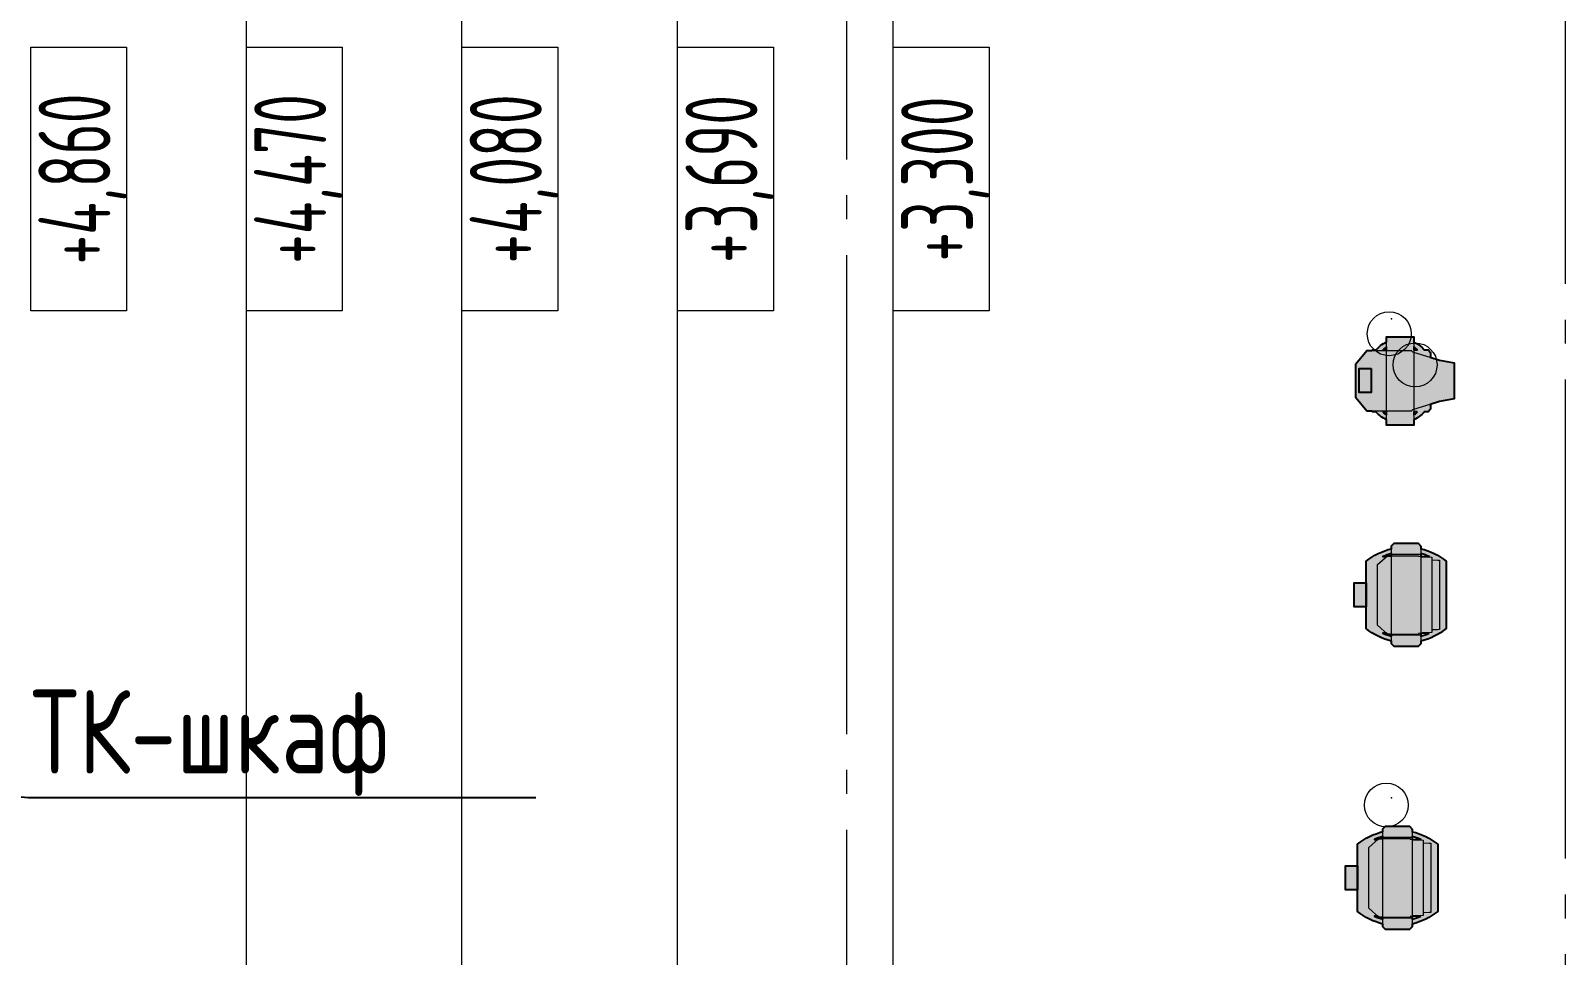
# Model space of a CAD drawing. Header units: millimetres. Extents: x -85420 to 1195317, y -69347 to 470418.
# Drawn here: x 444542 to 450946, y 65155 to 69017 of the extents above; entities that cross this region are included whole.
import ezdxf
from ezdxf import colors
from ezdxf.entities.mleader import LeaderData, LeaderLine
from ezdxf.enums import TextEntityAlignment as Align
from ezdxf.math import Vec2, Vec3

# ---------------------------------------------------------------- set-up
doc = ezdxf.new("R2010")
doc.units = ezdxf.units.MM
for name, pattern in [('GOST2.303 6', [12, 8, -1.5, 1, -1.5]), ('ГОСТ 2.303 5', [24, 20, -1.5, 1, -1.5]), ('осевая', [50.800000000000004, 31.75, -6.35, 6.35, -6.35])]:
    doc.linetypes.add(name, pattern=pattern)
for name, color, linetype, lineweight in [('+АР_Осевые линии', 252, 'GOST2.303 6', 9), ('ACME NEOZONE RING', 7, 'Continuous', 5), ('Lighting-Moving Light', 7, 'Continuous', 5), ('None', 7, 'Continuous', 5), ('Rigging-Truss-Insert Points', 7, 'Continuous', 5), ('TRUSS LIGHT', 7, 'Continuous', 5), ('ОБОРУДОВАНИЕ', 253, 'Continuous', 5)]:
    doc.layers.add(name, color=color, linetype=linetype, lineweight=lineweight)
doc.layers.add('Lighting-Input-2D', color=1, linetype='Continuous', lineweight=25, true_color=0xff0000)
doc.layers.add('ОСИ', color=7, linetype='осевая', lineweight=13, true_color=0x999999)
doc.styles.get("Standard").update_dxf_attribs({"font": 'GOST.TTF'})
doc.styles.add('М2', font='CS_Gost2304.shx')

# ---------------------------------------------------------------- blocks, each defined once
blk = doc.blocks.new('A$C314F1C93')
at = {"layer": '+АР_Осевые линии', "linetype": 'ГОСТ 2.303 5', "lineweight": 0, "ltscale": 100}
for p, q in [((17540.00000000047, 64752.65710872156), (17540.00000000047, -9752.23746942038)), ((20540.00000000047, 64233.04186645093), (20540.00000000047, -9232.622227149745))]:
    blk.add_line(p, q, dxfattribs=at)
blk = doc.blocks.new('Truss Straight Prolyte H40V-200 387x387x2000_3d')
at = {"layer": 'Rigging-Truss-Insert Points'}
for p in [(0, 0), (2000, 0)]:
    blk.add_point(p, dxfattribs=at)
blk = doc.blocks.new('Truss-46')
at = {"layer": 'TRUSS LIGHT', "color": 7, "transparency": 33554687}
blk.add_blockref('Truss Straight Prolyte H40V-200 387x387x2000_3d', (0, 0), dxfattribs=at)
at = {"layer": 'TRUSS LIGHT', "color": 0, "flags": 1}
for tag in ['Trim', 'Total_Hung_Weight', 'TE', 'TE-A', 'Width', 'Weight_Imperial', 'Weight_Metric', 'Truss_Color', 'WH', 'WH-A', 'Manufacturer', 'Position_Name', 'Location', 'Length', 'Note', 'Model_Name', 'Length', 'Height', 'User_Field_1', 'User_Field_2', 'User_Field_3', 'User_Field_4', 'User_Field_5', 'User_Field_6']:
    blk.add_attdef(tag, (-11004, -194.5), '', height=0.18, dxfattribs=at)
blk = doc.blocks.new('Group-202')
at = {"layer": 'Lighting-Input-2D', "linetype": 'Continuous', "lineweight": 0, "true_color": 0x00ffff}
blk.add_hatch(color=4, dxfattribs=at).paths.add_polyline_path([(-51.98946549269584, -122.0096663216868), (48.01053450730424, -122.0096663216868), (48.01053450730424, -172.0096663216868), (-51.98946549269584, -172.0096663216868)])
at = {"layer": 'Lighting-Moving Light', "linetype": 'Continuous', "lineweight": 0, "true_color": 0x00ffff, "transparency": 33554687}
h = blk.add_hatch(color=4, dxfattribs=at)
edge = h.paths.add_edge_path()
edge.add_line((126.5000000000055, -139.0882481757316), (71.12496539154135, -185.5534192920605))
edge.add_line((71.12496539154135, -185.5534192920605), (-71.12496539199601, -185.5534192919805))
edge.add_line((-71.12496539199601, -185.5534192919805), (-126.5000000004079, -139.0882481755895))
edge.add_line((-126.5000000004079, -139.0882481755895), (-126.5000000003853, -118.9209036223903))
edge.add_line((-126.5000000003853, -118.9209036223903), (-129.6140858583749, -116.0494786165894))
edge.add_line((-129.6140858583749, -116.0494786165894), (-129.6140858583749, -100.4141134206287))
edge.add_arc((-124.5955610855437, -90.2643556124866), 11.32268406604473, 231.4618788752651, 243.6900106286071, ccw=False)
edge.add_arc((-51.78453583374124, -10.74937232286101), 119.1134585078291, 216.8539690845616, 227.8944097031379, ccw=False)
edge.add_arc((-39.9999999863459, 0.001656482625740807), 135.000000013716, 204.9608233377731, 217.5052518094035, ccw=False)
edge.add_line((-162.3905336212333, -56.96813621728525), (-184.5000075903025, -56.96813621728525))
edge.add_line((-184.5000075903025, -56.96813621728525), (-184.5000075903025, 57.06129763317136))
edge.add_line((-184.5000075903025, 57.06129763317136), (-162.3486712315781, 57.06129763317136))
edge.add_arc((-39.99999998635111, 0.001656482626074762), 135.0000000137098, 132.7568730616302, 154.9971079075414, ccw=False)
edge.add_arc((-128.6293924005112, 95.98291888199135), 4.357944417834946, 103.05896267773932, 133.8779765755158, ccw=False)
edge.add_line((-129.6140858583749, 100.2281583738197), (-129.6140858583749, 116.0527915939283))
edge.add_line((-129.6140858583749, 116.0527915939283), (-118.1286841407497, 126.6432091988382))
edge.add_arc((2.418829581074533e-10, 1670.025635076939), 1547.896539994277, 265.6231815458671, 266.3539592363694)
edge.add_line((-98.43457424828527, 125.2621149487723), (-86.73604283560671, 164.0465807080388))
edge.add_line((-86.73604283560671, 164.0465807080388), (-86.50000000006536, 164.0465807080633))
edge.add_line((-86.50000000006536, 164.0465807080633), (-75.08746085627993, 224.7508063685455))
edge.add_arc((-74.11456584116392, 224.5539970792888), 0.9926019377249352, 89.65199725202132, 168.5638290336367, ccw=False)
edge.add_line((-74.10853701877852, 225.5465807080456), (74.1085370187858, 225.5465807079624))
edge.add_arc((74.11456584117002, 224.5539970792056), 0.9926019377249448, 11.436170966296118, 90.3480027479115, ccw=False)
edge.add_line((75.08746085628627, 224.7508063684611), (86.50000000000352, 164.0465807079661))
edge.add_line((86.50000000000352, 164.0465807079661), (86.73604283554488, 164.0465807079414))
edge.add_line((86.73604283554488, 164.0465807079414), (98.43457424814926, 125.2621149487629))
edge.add_arc((-9.71880353972665e-11, 1670.025635074971), 1547.896539992304, 273.6460407636256, 274.3768184541334)
edge.add_line((118.1286841407611, 126.6432091988382), (129.6140858583863, 116.0527915938286))
edge.add_line((129.6140858583863, 116.0527915938286), (129.6140858583863, 100.2281583738198))
edge.add_arc((128.6293924005208, 95.98291888198973), 4.357944417836974, 46.12202342448751, 76.94103732224272, ccw=False)
edge.add_arc((39.99999998636018, 0.001656482624781574), 135.0000000137119, 25.002892092458808, 47.24312693836953, ccw=False)
edge.add_line((162.348671231589, 57.06129763317136), (184.5000075903136, 57.06129763317136))
edge.add_line((184.5000075903136, 57.06129763317136), (184.5000075903136, -56.96813621728523))
edge.add_line((184.5000075903136, -56.96813621728524), (162.3905336212441, -56.96813621728525))
edge.add_arc((39.99999998636132, 0.001656482622735211), 135.0000000137105, 322.4947481905963, 335.03917666222713, ccw=False)
edge.add_arc((51.78453583375878, -10.74937232286688), 119.1134585078202, 312.1055902968616, 323.1460309154387, ccw=False)
edge.add_arc((124.5955610855418, -90.26435561246926), 11.32268406606613, 296.3099893714141, 308.5381211247298, ccw=False)
edge.add_line((129.6140858583863, -100.4141134206287), (129.6140858583863, -116.0494786164901))
edge.add_line((129.6140858583863, -116.0494786164901), (126.5000000000055, -118.9209036226782))
edge.add_line((126.5000000000055, -118.9209036226782), (126.5000000000055, -139.0882481757316))
edge = h.paths.add_edge_path()
edge.add_line((129.6140858583863, 71.1142046713513), (129.6140858583863, 57.06129763317136))
edge.add_line((129.6140858583863, 57.06129763317136), (142.1230205183928, 57.06129763317136))
edge.add_arc((60.00660030390372, 0.007386853325890286), 99.99127564001331, 34.79130092166319, 44.47619964003829)
edge.add_arc((128.8599148934973, 67.9000425498936), 3.301456040491092, 40.92127007208694, 76.79499796821261)
edge = h.paths.add_edge_path()
edge.add_arc((-60.00660030389697, 0.007386853329236942), 99.9912756400081, 135.5238003599614, 145.208699078337)
edge.add_line((-142.123020518382, 57.06129763317136), (-129.6140858583749, 57.06129763317136))
edge.add_line((-129.6140858583749, 57.06129763317136), (-129.6140858583749, 71.1142046713513))
edge.add_arc((-128.8599148934876, 67.90004254989493), 3.301456040489418, 103.2050020317644, 139.0787299279181)
edge = h.paths.add_edge_path()
edge.add_line((-129.6140858583749, -71.22854765874618), (-129.6140858583749, -56.96813621728525))
edge.add_line((-129.6140858583749, -56.96813621728525), (-142.1851095605982, -56.96813621728525))
edge.add_arc((-59.94200554795235, 0.03918722097570537), 100.0687917546194, 214.7280076534531, 224.469212184373)
edge.add_arc((-127.7834649650887, -66.61917062179369), 4.959589652755693, 223.9550811689498, 248.3394254686227)
edge = h.paths.add_edge_path()
edge.add_arc((59.9420055479589, 0.03918722097935756), 100.068791754625, 315.5307878156272, 325.2719923465465)
edge.add_line((142.185109560609, -56.96813621728525), (129.6140858583863, -56.96813621728524))
edge.add_line((129.6140858583863, -56.96813621728524), (129.6140858583863, -71.22854765874595))
edge.add_arc((127.7834649650995, -66.61917062179376), 4.959589652755619, 291.6605745313848, 316.0449188310494)
h = blk.add_hatch(color=4, dxfattribs=at)
edge = h.paths.add_edge_path()
edge.add_line((-2.273181642920008e-10, -185.5534192920606), (-71.12496539199601, -185.5534192919805))
edge.add_line((-71.12496539199601, -185.5534192919805), (-126.5000000004079, -139.0882481755895))
edge.add_line((-126.5000000004079, -139.0882481755895), (-126.5000000002006, 45.48249951186608))
edge.add_line((-126.5000000002006, 45.48249951186609), (-120.8349760698259, 50.99744130778884))
edge.add_line((-120.8349760698259, 50.99744130778884), (-86.73604283560671, 164.0465807080388))
edge.add_line((-86.73604283560671, 164.0465807080388), (-86.50000000006536, 164.0465807080633))
edge.add_line((-86.50000000006536, 164.0465807080633), (-75.08746085627992, 224.7508063685455))
edge.add_arc((-74.11456584116395, 224.5539970792889), 0.9926019377248786, 89.65199725201961, 168.5638290336395, ccw=False)
edge.add_line((-74.10853701877852, 225.5465807080456), (74.1085370187858, 225.5465807079624))
edge.add_arc((74.11456584117008, 224.5539970792056), 0.9926019377248835, 11.436170966295322, 90.34800274791468, ccw=False)
edge.add_line((75.08746085628627, 224.7508063684611), (86.50000000000352, 164.0465807079661))
edge.add_line((86.50000000000352, 164.0465807079661), (86.73604283554488, 164.0465807079414))
edge.add_line((86.73604283554488, 164.0465807079414), (120.834976069637, 50.99744130765308))
edge.add_line((120.834976069637, 50.99744130765308), (126.5000000000055, 45.48249951172395))
edge.add_line((126.5000000000055, 45.48249951172395), (126.5000000000055, -139.0882481757316))
edge.add_line((126.5000000000055, -139.0882481757316), (71.12496539154134, -185.5534192920605))
edge.add_line((71.12496539154134, -185.5534192920605), (-2.273168320243713e-10, -185.5534192920606))
blk.add_hatch(color=4, dxfattribs=at).paths.add_polyline_path([(-184.5000075903025, 57.06129763317136), (184.5000075903136, 57.06129763317136), (184.5000075903136, -56.96813621728525), (-184.5000075903025, -56.96813621728525)])
at = {"layer": 'Lighting-Input-2D', "flags": 128}
blk.add_lwpolyline([(-51.98946549269584, -122.0096663216868), (48.01053450730424, -122.0096663216868), (48.01053450730424, -172.0096663216868), (-51.98946549269584, -172.0096663216868)], close=True, dxfattribs=at)
at = {"layer": 'Lighting-Moving Light', "color": 7, "linetype": 'Continuous', "lineweight": 25, "transparency": 33554687, "flags": 128}
for points in [[(126.5000000000055, -139.0882481757316), (71.12496539154135, -185.5534192920605), (-71.12496539199601, -185.5534192919805), (-126.5000000004079, -139.0882481755895), (-126.5000000003853, -118.9209036223903), (-129.6140858583749, -116.0494786165894), (-129.6140858583749, -100.4141134206287, -0.05340597821774325), (-131.6499918019054, -99.12088889179601, -0.04821030859268485), (-147.0951674995839, -82.1909532764933, -0.05479012223569972), (-162.3905336212333, -56.96813621728525), (-184.5000075903025, -56.96813621728525), (-184.5000075903025, 57.06129763317136), (-162.3486712315781, 57.06129763317136, -0.09734709631348429), (-131.6499918001932, 99.12420187076832, -0.1352897859928446), (-129.6140858583749, 100.2281583738197), (-129.6140858583749, 116.0527915939283), (-118.1286841407497, 126.6432091988382, 0.003188630006431763), (-98.43457424828527, 125.2621149487723), (-86.73604283560671, 164.0465807080388), (-86.50000000006536, 164.0465807080633), (-75.08746085627993, 224.7508063685455, -0.3586024486244413), (-74.10853701877852, 225.5465807080456), (74.10853701878578, 225.5465807079624, -0.3586024486244404), (75.08746085628627, 224.7508063684611), (86.50000000000352, 164.0465807079661), (86.73604283554488, 164.0465807079414), (98.43457424814926, 125.2621149487629, 0.003188630006455701), (118.1286841407611, 126.6432091988382), (129.6140858583863, 116.0527915938286), (129.6140858583863, 100.2281583738198, -0.13528978599275), (131.649991800204, 99.12420187076833, -0.09734709631348258), (162.348671231589, 57.06129763317136), (184.5000075903136, 57.06129763317136), (184.5000075903136, -56.96813621728524), (162.3905336212441, -56.96813621728525, -0.05479012223570203), (147.0951674995947, -82.19095327649333, -0.04821030859268863), (131.6499918019161, -99.12088889179603, -0.05340597821762865), (129.6140858583863, -100.4141134206287), (129.6140858583863, -116.0494786164901), (126.5000000000055, -118.9209036226782)], [(-131.3545292670013, 70.06256679594232, 0.04228351509570183), (-142.123020518382, 57.06129763317136), (-129.6140858583749, 57.06129763317136), (-129.6140858583749, 71.1142046713513, 0.1578197022280426), (-131.3545292670013, 70.06256679594232)], [(129.6140858583863, 71.1142046713513), (129.6140858583863, 57.06129763317136), (142.1230205183928, 57.06129763317136, 0.04228351509569935), (131.3545292670121, 70.0625667959423, 0.157819702227917), (129.6140858583863, 71.1142046713513)], [(-129.6140858583749, -71.22854765874618), (-129.6140858583749, -56.96813621728525), (-142.1851095605982, -56.96813621728525, 0.04252963736267084), (-131.3537950881081, -70.06159307355371, 0.1068000799953569), (-129.6140858583749, -71.22854765874618)], [(131.3537950881188, -70.06159307355378, 0.04252963736266887), (142.185109560609, -56.96813621728525), (129.6140858583863, -56.96813621728524), (129.6140858583863, -71.22854765874595, 0.1068000799953201), (131.3537950881188, -70.06159307355378)]]:
    blk.add_lwpolyline(points, format="xyb", close=True, dxfattribs=at)
at = {"layer": 'Lighting-Moving Light', "color": 7, "linetype": 'Continuous', "lineweight": 18, "transparency": 33554687, "flags": 128}
blk.add_lwpolyline([(-2.273181642920008e-10, -185.5534192920606), (-71.12496539199601, -185.5534192919805), (-126.5000000004079, -139.0882481755895), (-126.5000000002006, 45.48249951186609), (-120.8349760698259, 50.99744130778884), (-86.73604283560671, 164.0465807080388), (-86.50000000006536, 164.0465807080633), (-75.08746085627992, 224.7508063685455, -0.3586024486244629), (-74.10853701877852, 225.5465807080456), (74.10853701878578, 225.5465807079624, -0.3586024486244613), (75.08746085628627, 224.7508063684611), (86.50000000000352, 164.0465807079661), (86.73604283554488, 164.0465807079414), (120.834976069637, 50.99744130765308), (126.5000000000055, 45.48249951172395), (126.5000000000055, -139.0882481757316), (71.12496539154134, -185.5534192920605)], format="xyb", close=True, dxfattribs=at)
blk.add_lwpolyline([(-184.5000075903025, 57.06129763317136), (184.5000075903136, 57.06129763317136), (184.5000075903136, -56.96813621728525), (-184.5000075903025, -56.96813621728525)], close=True, dxfattribs=at)
at = {"layer": 'None', "color": 0, "flags": 1}
for tag in ['3D_Symbol_Name', 'Weight', 'Wattage', 'Model_Name', 'Inst_Type', 'FixtureID', 'GDTF_Fixture_Name', 'GDTF_Fixture_Mode', 'Power_Connector', 'Frame_Size_Imp', 'Frame_Size_Metric', 'Device_Type', 'Field_Angle', 'Field_Angle_2', 'Candlepower', 'Num_Channels', 'Beam_Angle', 'Beam_Angle_2', 'Lamp', 'Remarks', 'Drawn_By']:
    blk.add_attdef(tag, (-184.5000075903025, -185.5534192920606), '', height=0.18, dxfattribs=at)
blk = doc.blocks.new('NNA_TransformGroup (2D)-81')
at = {"layer": 'None', "color": 7, "transparency": 33554687}
blk.add_blockref('Group-202', (0, 0), dxfattribs=at)
blk = doc.blocks.new('Lighting Device (2D)-81')
at = {"layer": 'None', "color": 7, "transparency": 33554687}
blk.add_blockref('NNA_TransformGroup (2D)-81', (0, 0), dxfattribs=at)
at = {"layer": 'None', "color": 0, "flags": 1}
for tag in ['3D_Symbol_Name', 'Weight', 'Wattage', 'Model_Name', 'Inst_Type', 'FixtureID', 'GDTF_Fixture_Name', 'GDTF_Fixture_Mode', 'Power_Connector', 'Frame_Size_Imp', 'Frame_Size_Metric', 'Device_Type', 'Field_Angle', 'Field_Angle_2', 'Candlepower', 'Num_Channels', 'Beam_Angle', 'Beam_Angle_2', 'Lamp', 'Remarks', 'Drawn_By']:
    blk.add_attdef(tag, (8074.853436053078, -9010.741199133192), '', height=0.18, dxfattribs=at)
blk = doc.blocks.new('Group-231')
at = {"layer": 'Lighting-Input-2D', "linetype": 'Continuous', "lineweight": 0, "true_color": 0xff0000}
blk.add_hatch(color=1, dxfattribs=at).paths.add_polyline_path([(-50.06669090837131, -167.5081993989556), (49.93330909162871, -167.5081993989556), (49.93330909162871, -217.1914496199738), (-50.06669090837131, -217.1914496199738)])
at = {"layer": 'Lighting-Moving Light', "linetype": 'Continuous', "lineweight": 0, "true_color": 0xff0000, "transparency": 33554687}
h = blk.add_hatch(color=1, dxfattribs=at)
edge = h.paths.add_edge_path()
edge.add_line((-204.2387826994019, -60.8860880272296), (-215.4005961431126, -49.85006010474864))
edge.add_line((-215.4005961431126, -49.85006010474864), (-215.4122563942423, 50.08959997854764))
edge.add_line((-215.4122563942423, 50.08959997854763), (-203.8000245200874, 61.33292691252055))
edge.add_line((-203.8000245200874, 61.33292691252055), (-192.7895419536887, 61.32701852179417))
edge.add_arc((64.5073050885079, -0.1105995549899319), 264.5302410175523, 140.6848825337481, 166.570320495254, ccw=False)
edge.add_line((-140.1526174042481, 167.4918006010442), (140.1867819051701, 167.4918006010442))
edge.add_arc((-64.47314058758707, -0.1105995549905288), 264.5302410175535, 13.38359903809038, 39.31511746625188, ccw=False)
edge.add_line((192.8730348005591, 61.12006617631166), (204.341597720418, 61.11391197277044))
edge.add_line((204.341597720418, 61.11391197277044), (215.4464208951646, 50.08959997854764))
edge.add_line((215.4464208951646, 50.08959997854764), (215.434760644035, -49.85006010474861))
edge.add_line((215.434760644035, -49.85006010474861), (204.341597720418, -60.8860880272296))
edge.add_line((204.341597720418, -60.8860880272296), (192.980910485154, -60.8860880272296))
edge.add_arc((-64.4731405875863, -0.1105995549896477), 264.5302410175527, 320.7421941521046, 346.7177207661283, ccw=False)
edge.add_line((140.3543282228347, -167.5081993989557), (-140.3201637219127, -167.5081993989556))
edge.add_arc((64.50730508850714, -0.1105995549903156), 264.5302410175514, 193.2822792338716, 219.2578058478954, ccw=False)
edge.add_line((-192.946745984232, -60.8860880272296), (-204.2387826994019, -60.8860880272296))
edge = h.paths.add_edge_path()
edge.add_line((160.0934899194107, 96.66167659555434), (160.0934899194107, 68.5864993770981))
edge.add_line((160.0934899194107, 68.5864993770981), (160.7072250899274, 61.13732683411254))
edge.add_line((160.7072250899274, 61.13732683411254), (172.4985306878957, 61.1309994419908))
edge.add_arc((-59.99667540513892, -0.1105995550576893), 240.4257771204201, 14.75707950798592, 23.73479338239002)
edge = h.paths.add_edge_path()
edge.add_line((165.0327730233111, -60.8860880272296), (165.0327730233111, -76.46363999052241))
edge.add_line((165.0327730233111, -76.46363999052241), (160.0934899194108, -81.95005537697216))
edge.add_line((160.0934899194108, -81.95005537697216), (160.0934899194107, -96.88287570568053))
edge.add_arc((-59.99667540515048, -0.1105995550642689), 240.4257771204324, 336.2652066176101, 345.3577578526647)
edge.add_line((172.6208095458599, -60.8860880272296), (165.0327730233111, -60.8860880272296))
edge = h.paths.add_edge_path()
edge.add_line((-160.0593254184888, -81.95005765450088), (-163.7316799961889, -77.87091073969253))
edge.add_line((-163.7316799961889, -77.87091073969253), (-163.7316799961889, -60.8860880272296))
edge.add_line((-163.7316799961889, -60.8860880272296), (-172.5866450449379, -60.8860880272296))
edge.add_arc((60.03083990608064, -0.1105995550613557), 240.425777120441, 194.6422421473354, 203.7347933823896)
edge.add_line((-160.0593254184888, -96.88287570568038), (-160.0593254184888, -81.95005765450088))
edge = h.paths.add_edge_path()
edge.add_line((-172.415533832848, 61.31608552227169), (-160.6588524936224, 61.30977671004853))
edge.add_line((-160.6588524936224, 61.30977671004853), (-160.0593254184888, 68.58649937709234))
edge.add_line((-160.0593254184888, 68.58649937709234), (-160.0593254184888, 96.66167659555428))
edge.add_arc((60.03083990607681, -0.1105995550633594), 240.4257771204369, 156.2652066176103, 165.1973033601135)
for points in [[(-143.9829177495388, 139.2300844658703), (144.7533309787868, 139.2300844658703), (145.371287340211, 131.6713959647703), (146.0740833264111, 107.2741291264705), (156.9060272980112, 107.2741291264703), (161.4721900407636, 51.85261221800639), (165.0327730233112, 51.85263047744628), (165.0327730233112, -76.46363999052241), (126.3683885618112, -119.4109401057296), (-126.3342240608889, -119.4109401057296), (-163.7316799961889, -77.87091073969252), (-163.7316799961889, 51.85263047744628), (-161.4380255398413, 51.85261221800639), (-156.8718627970889, 107.2741291264703), (-146.0399188254888, 107.2741291264705), (-145.3371228392887, 131.6713959647703), (-144.7191664778645, 139.2300844658703)], [(-215.4122563942423, 50.08959997854764), (-203.8000245200874, 61.33292691252055), (204.341597720418, 61.11391197277043), (215.4464208951646, 50.08959997854764), (215.434760644035, -49.85006010474864), (204.341597720418, -60.8860880272296), (-204.238782699402, -60.8860880272296), (-215.4005961431126, -49.85006010474864)]]:
    blk.add_hatch(color=1, dxfattribs=at).paths.add_polyline_path(points)
at = {"layer": 'Lighting-Input-2D', "flags": 128}
blk.add_lwpolyline([(-50.06669090837131, -167.5081993989556), (49.93330909162871, -167.5081993989556), (49.93330909162871, -217.1914496199738), (-50.06669090837131, -217.1914496199738)], close=True, dxfattribs=at)
at = {"layer": 'Lighting-Moving Light', "color": 7, "linetype": 'Continuous', "lineweight": 5, "transparency": 33554687}
blk.add_line((-146.0399188254888, 107.2741291264705), (146.0740833264111, 107.2741291264705), dxfattribs=at)
at = {"layer": 'Lighting-Moving Light', "color": 7, "linetype": 'Continuous', "lineweight": 13, "transparency": 33554687}
for p, q in [((-168.5160014039889, 61.11391197277043), (-168.5160014039889, -60.8860880272296)), ((168.5501659049112, 61.11391197277043), (168.5501659049112, -60.8860880272296))]:
    blk.add_line(p, q, dxfattribs=at)
at = {"layer": 'Lighting-Moving Light', "color": 7, "linetype": 'Continuous', "lineweight": 25, "transparency": 33554687, "flags": 128}
for points in [[(-204.2387826994019, -60.8860880272296), (-215.4005961431126, -49.85006010474864), (-215.4122563942423, 50.08959997854763), (-203.8000245200874, 61.33292691252055), (-192.7895419536887, 61.32701852179417, -0.1134292769149235), (-140.1526174042481, 167.4918006010442), (140.1867819051701, 167.4918006010442, -0.1136329324577172), (192.8730348005591, 61.12006617631166), (204.341597720418, 61.11391197277044), (215.4464208951646, 50.08959997854764), (215.434760644035, -49.85006010474861), (204.341597720418, -60.8860880272296), (192.980910485154, -60.8860880272296, -0.1138274381118651), (140.3543282228347, -167.5081993989557), (-140.3201637219127, -167.5081993989556, -0.1138274381118657), (-192.946745984232, -60.8860880272296)], [(-172.415533832848, 61.31608552227169), (-160.6588524936224, 61.30977671004853), (-160.0593254184888, 68.58649937709234), (-160.0593254184888, 96.66167659555428, 0.03899336922218982), (-172.415533832848, 61.31608552227169)], [(160.0934899194107, 96.66167659555434), (160.0934899194107, 68.5864993770981), (160.7072250899274, 61.13732683411254), (172.4985306878957, 61.1309994419908, 0.03919271569914481), (160.0934899194107, 96.66167659555434)], [(-160.0593254184888, -81.95005765450088), (-163.7316799961889, -77.87091073969253), (-163.7316799961889, -60.8860880272296), (-172.5866450449379, -60.8860880272296, 0.03969456779055925), (-160.0593254184888, -96.88287570568038)], [(165.0327730233111, -60.8860880272296), (165.0327730233111, -76.46363999052241), (160.0934899194108, -81.95005537697216), (160.0934899194107, -96.88287570568053, 0.03969456779056083), (172.6208095458599, -60.8860880272296)]]:
    blk.add_lwpolyline(points, format="xyb", close=True, dxfattribs=at)
at = {"layer": 'Lighting-Moving Light', "color": 7, "linetype": 'Continuous', "lineweight": 18, "transparency": 33554687, "flags": 128}
for points in [[(-143.9829177495388, 139.2300844658703), (144.7533309787868, 139.2300844658703), (145.371287340211, 131.6713959647703), (146.0740833264111, 107.2741291264705), (156.9060272980112, 107.2741291264703), (161.4721900407636, 51.85261221800639), (165.0327730233112, 51.85263047744628), (165.0327730233112, -76.46363999052241), (126.3683885618112, -119.4109401057296), (-126.3342240608889, -119.4109401057296), (-163.7316799961889, -77.87091073969252), (-163.7316799961889, 51.85263047744628), (-161.4380255398413, 51.85261221800639), (-156.8718627970889, 107.2741291264703), (-146.0399188254888, 107.2741291264705), (-145.3371228392887, 131.6713959647703), (-144.7191664778645, 139.2300844658703)], [(-215.4122563942423, 50.08959997854764), (-203.8000245200874, 61.33292691252055), (204.341597720418, 61.11391197277043), (215.4464208951646, 50.08959997854764), (215.434760644035, -49.85006010474864), (204.341597720418, -60.8860880272296), (-204.238782699402, -60.8860880272296), (-215.4005961431126, -49.85006010474864)]]:
    blk.add_lwpolyline(points, close=True, dxfattribs=at)
at = {"layer": 'ACME NEOZONE RING', "color": 0, "flags": 1}
for tag in ['3D_Symbol_Name', 'Weight', 'Wattage', 'Model_Name', 'Inst_Type', 'FixtureID', 'GDTF_Fixture_Name', 'GDTF_Fixture_Mode', 'Power_Connector', 'Frame_Size_Imp', 'Frame_Size_Metric', 'Device_Type', 'Field_Angle', 'Field_Angle_2', 'Candlepower', 'Num_Channels', 'Beam_Angle', 'Beam_Angle_2', 'Lamp', 'Remarks', 'Drawn_By']:
    blk.add_attdef(tag, (-215.4122563942423, -217.1914496199738), '', height=0.18, dxfattribs=at)
blk = doc.blocks.new('NNA_TransformGroup (2D)-110')
at = {"layer": 'ACME NEOZONE RING', "color": 7, "transparency": 33554687}
blk.add_blockref('Group-231', (0, 0), dxfattribs=at)
blk = doc.blocks.new('Lighting Device (2D)-110')
at = {"layer": 'ACME NEOZONE RING', "color": 7, "transparency": 33554687}
blk.add_blockref('NNA_TransformGroup (2D)-110', (0, 0), dxfattribs=at)
at = {"layer": 'ACME NEOZONE RING', "color": 0, "flags": 1}
for tag in ['3D_Symbol_Name', 'Weight', 'Wattage', 'Model_Name', 'Inst_Type', 'FixtureID', 'GDTF_Fixture_Name', 'GDTF_Fixture_Mode', 'Power_Connector', 'Frame_Size_Imp', 'Frame_Size_Metric', 'Device_Type', 'Field_Angle', 'Field_Angle_2', 'Candlepower', 'Num_Channels', 'Beam_Angle', 'Beam_Angle_2', 'Lamp', 'Remarks', 'Drawn_By']:
    blk.add_attdef(tag, (7803.214924054135, -9404.377739816819), '', height=0.18, dxfattribs=at)

msp = doc.modelspace()

# ---------------------------------------------------------------- block references
at = {"layer": 'ОСИ', "ltscale": 40}
msp.add_blockref('A$C314F1C93', (430406.3725916118, 15326.41521031433, 4.999999999999952e-09), dxfattribs=at)

# ---------------------------------------------------------------- next in the draw order: linework, layer by layer
at = {"lineweight": 9}
for centre in [(450211.3885157652, 67750.59036660183, 7364.150000397081), (450319.6203117839, 67620.97628074349, 7364.150000397081), (450199.6041165103, 65782.40136799426, 4.999999999999952e-09)]:
    msp.add_circle(centre, 91.59538822062314, dxfattribs=at)
at = {"layer": 'ОБОРУДОВАНИЕ', "ltscale": 100}
for p, q in [((445441.8318939474, 60182.37698841956, 4.999999999999952e-09), (445441.8318939493, 69382.37698840676, 4.999999999999952e-09)), ((446341.8318939493, 60182.37698841956, 4.999999999999952e-09), (446341.8318939493, 69382.37698840676, 4.999999999999952e-09)), ((447241.8318939493, 60182.37698841956, 4.999999999999952e-09), (447241.8318939493, 69382.37698840676, 4.999999999999952e-09)), ((448141.8318939493, 60182.37698841956, 4.999999999999952e-09), (448141.8318939493, 69382.37698840676, 4.999999999999952e-09))]:
    msp.add_line(p, q, dxfattribs=at)
at = {"layer": 'ОБОРУДОВАНИЕ', "ltscale": 100, "elevation": 4.999999999999952e-09}
for points in [[(444541.831893954, 67847.22964052786), (444541.831893954, 68947.22964052786), (444941.831893954, 68947.22964052786), (444941.831893954, 67847.22964052786), (444541.831893954, 67847.22964052786)], [(445441.831893954, 67847.2296405281), (445441.831893954, 68947.2296405281), (445841.831893954, 68947.2296405281), (445841.831893954, 67847.2296405281), (445441.831893954, 67847.2296405281)], [(446341.8318939502, 67847.2296405281), (446341.8318939502, 68947.2296405281), (446741.8318939502, 68947.2296405281), (446741.8318939502, 67847.2296405281), (446341.8318939502, 67847.2296405281)], [(447241.8318939493, 67847.2296405281), (447241.8318939493, 68947.2296405281), (447641.8318939493, 68947.2296405281), (447641.8318939493, 67847.2296405281), (447241.8318939493, 67847.2296405281)], [(448141.8318939474, 67847.2296405281), (448141.8318939474, 68947.2296405281), (448541.8318939474, 68947.2296405281), (448541.8318939474, 67847.2296405281), (448141.8318939474, 67847.2296405281)]]:
    msp.add_lwpolyline(points, dxfattribs=at)

# ---------------------------------------------------------------- next in the draw order: block references
at = {"color": 7, "lineweight": 9, "transparency": 33554687}
for name, p, rotation in [('Truss-46', (450221.3075667397, 65813.15024956783, 1), 89.99999999999997), ('Lighting Device (2D)-81', (450257.4975441296, 67554.04271039601, 7389.300000784628), 270), ('Lighting Device (2D)-110', (450282.2243822057, 66660.29307542824, 7948.095800835709), 270), ('Truss-46', (450221.4071881977, 63812.65304798727, 1), 89.99999999999997), ('Lighting Device (2D)-110', (450246.3626194104, 65478.66081743852, 7753.445800443083), 270)]:
    msp.add_blockref(name, p, dxfattribs=dict(at, rotation=rotation))

# ---------------------------------------------------------------- next in the draw order: texts
at = {"layer": 'ОБОРУДОВАНИЕ', "ltscale": 100, "style": 'М2', "width": 0.75}
for s, p in [('+4,860', (444724.7617766391, 68397.22964052507, 4.999999999999952e-09)), ('+4,470', (445624.7617766391, 68397.2296405253, 4.999999999999952e-09)), ('+4,080', (446524.7617766359, 68397.2296405253, 4.999999999999952e-09)), ('+3,690', (447424.7617766345, 68397.2296405253, 4.999999999999952e-09)), ('+3,300', (448324.7617766331, 68397.2296405253, 4.999999999999952e-09))]:
    msp.add_text(s, height=300, rotation=90, dxfattribs=at).set_placement(p, align=Align.MIDDLE_CENTER)

# ---------------------------------------------------------------- next in the draw order: leaders
at = {"lineweight": 9}
ml = msp.add_multileader_mtext('Standard', dxfattribs=at)
ml.set_content('ТК-шкаф', color=256)
ml.set_leader_properties()
ml.build(insert=Vec2(0, 0))
ml.multileader.update_dxf_attribs({"text_left_attachment_type": 6, "text_right_attachment_type": 6, "arrow_head_size": 250})
ctx = ml.context
ctx.base_point, ctx.char_height, ctx.arrow_head_size, ctx.plane_origin = Vec3(444539.8318939493, 65814.6700410594, 1.999999999999981e-08), 350, 250, Vec3(443965.571113982, 65170.07136984845, 1.999999999999981e-08)
ctx.left_attachment, ctx.right_attachment = 6, 6
notes = []
notes.append((ctx, [(0, (1, 1, 0), (444531.8318939493, 65814.6700410594, 1.999999999999981e-08), (1, 0), 8.000000000000043, [(0, [(443575.0083623481, 65901.58182722167, 1.999999999999981e-08)], 0, [])])]))
ctx.mtext.insert, ctx.mtext.flow_direction = Vec3(444541.8318939493, 66264.49134198864, 1.999999999999981e-08), 5
for ctx, leaders in notes:
    for number, flags, end, landing, length, lines in leaders:
        leader = LeaderData()
        leader.index, (leader.has_last_leader_line, leader.has_dogleg_vector, leader.attachment_direction) = number, flags
        leader.last_leader_point, leader.dogleg_vector, leader.dogleg_length = Vec3(end), Vec3(landing), length
        for number, points, colour, breaks in lines:
            line = LeaderLine()
            line.index, line.vertices, line.color, line.breaks = number, Vec3.list(points), colors.encode_raw_color(colour), breaks
            leader.lines.append(line)
        ctx.leaders.append(leader)

doc.saveas('drawing.dxf')
